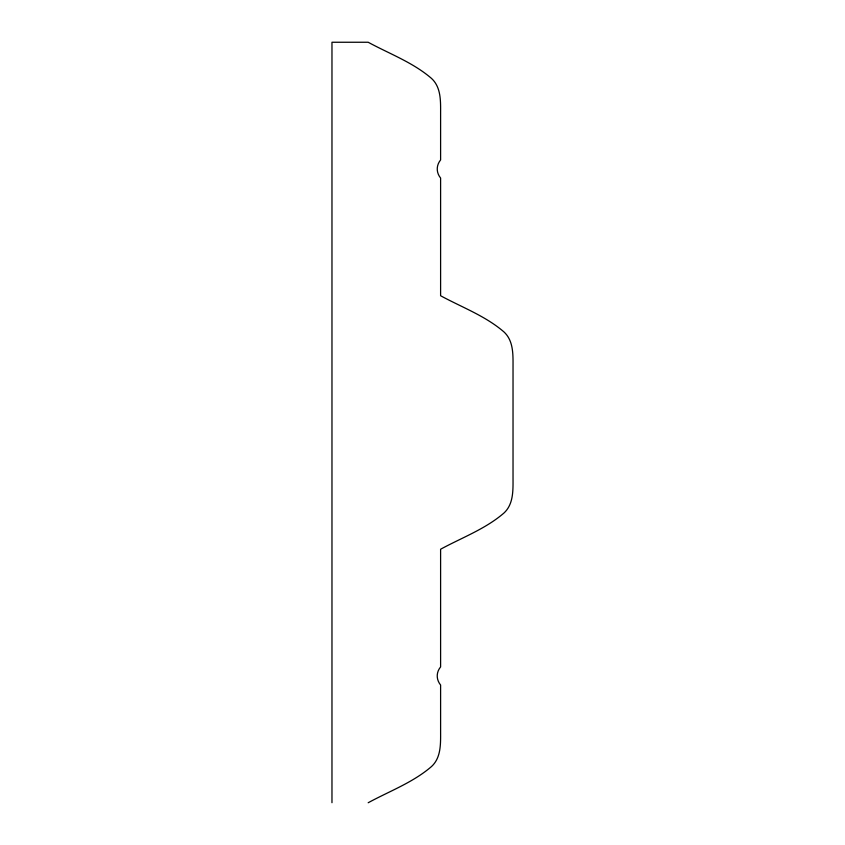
<?xml version="1.0" encoding="UTF-8"?>
<svg xmlns="http://www.w3.org/2000/svg" width="845" height="845" viewBox="0 0 845 845"><rect width="100%" height="100%" fill="white"/><g stroke="black" fill="none" stroke-linecap="round" stroke-linejoin="round"><path stroke-width="1.27" d="M368.177 802.75C389.482 791.152 413.015 782.523 431.552 766.499C441.544 757.278 440.562 742.681 440.604 730.291L440.604 685.02C436.126 679.56 436.083 672.356 440.604 666.916L440.604 549.229C461.909 537.631 485.442 529.023 503.979 513.01C513.971 503.789 512.989 489.192 513.031 476.802L513.031 368.166C512.989 355.766 513.971 341.169 503.979 331.948C485.442 315.935 461.909 307.326 440.604 295.739L440.604 178.041C436.126 172.591 436.126 165.398 440.604 159.937L440.604 114.677C440.562 102.277 441.544 87.69 431.552 78.458C413.015 62.445 389.482 53.837 368.177 42.25L331.969 42.25L331.969 802.708"/></g></svg>
